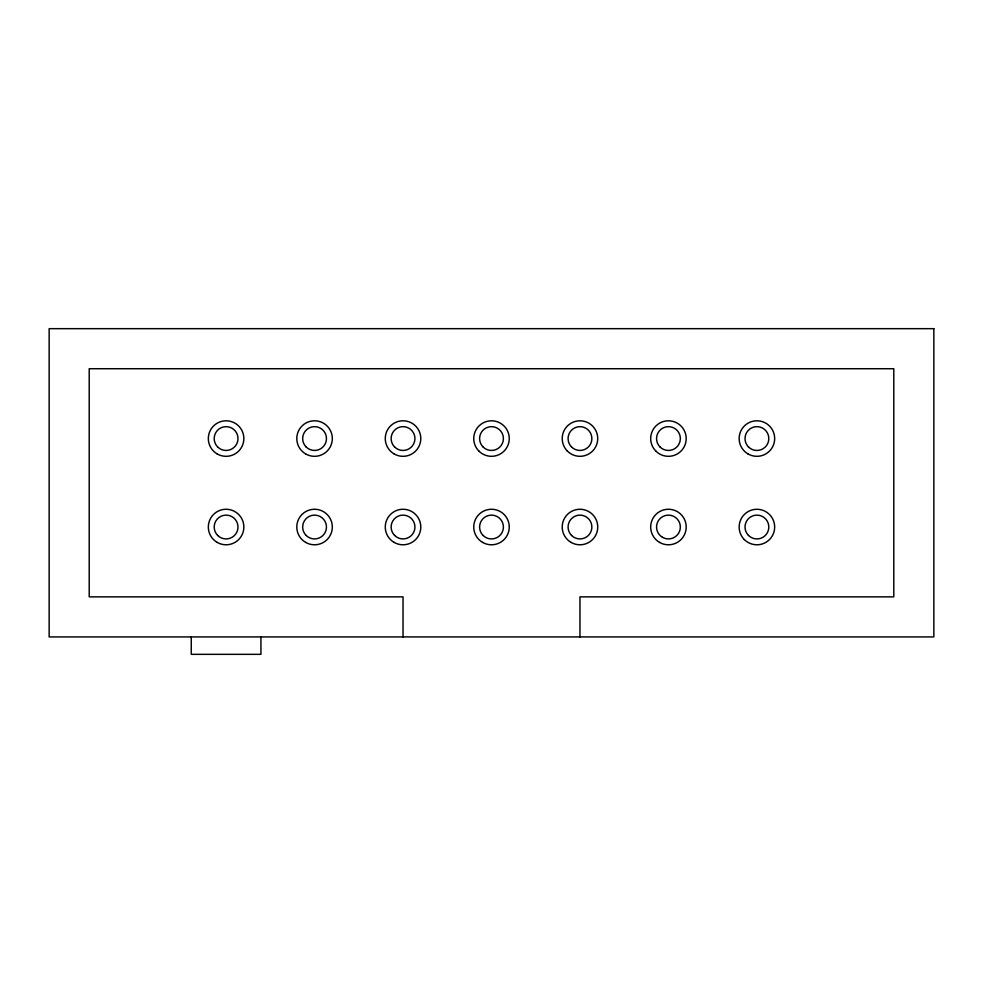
<?xml version="1.0" encoding="UTF-8"?>
<svg xmlns="http://www.w3.org/2000/svg" width="983" height="983" viewBox="0 0 983 983"><rect width="100%" height="100%" fill="white"/><g stroke="black" fill="none" stroke-linecap="round" stroke-linejoin="round"><path stroke-width="1.47" d="M579.97 636.923L579.97 596.865L893.793 596.865L893.793 368.723L89.207 368.723L89.207 596.865L403.03 596.865L403.03 636.923M260.925 636.923L260.925 654.334L191.255 654.334L191.255 636.923M933.85 328.666L49.15 328.666L49.15 636.923L933.85 636.923L933.85 328.666M217.206 453.937A17.768 17.768 0 0 0 243.858 438.553A17.768 17.768 0 0 0 217.206 423.169A17.768 17.768 0 0 0 217.206 453.937M217.206 542.407A17.768 17.768 0 0 0 243.858 527.023A17.768 17.768 0 0 0 217.206 511.639A17.768 17.768 0 0 0 217.206 542.407M217.673 535.44A11.907 11.907 0 0 0 237.591 530.107A11.907 11.907 0 0 0 223.006 515.534A11.907 11.907 0 0 0 217.673 535.44M217.673 446.97A11.907 11.907 0 0 0 237.591 441.637A11.907 11.907 0 0 0 223.006 427.064A11.907 11.907 0 0 0 217.673 446.97M305.676 453.937A17.768 17.768 0 0 0 332.328 438.553A17.768 17.768 0 0 0 305.676 423.169A17.768 17.768 0 0 0 305.676 453.937M305.676 542.407A17.768 17.768 0 0 0 332.328 527.023A17.768 17.768 0 0 0 305.676 511.639A17.768 17.768 0 0 0 305.676 542.407M306.143 535.44A11.907 11.907 0 0 0 326.061 530.107A11.907 11.907 0 0 0 311.476 515.534A11.907 11.907 0 0 0 306.143 535.44M306.143 446.97A11.907 11.907 0 0 0 326.061 441.637A11.907 11.907 0 0 0 311.476 427.064A11.907 11.907 0 0 0 306.143 446.97M394.146 453.937A17.768 17.768 0 0 0 420.798 438.553A17.768 17.768 0 0 0 394.146 423.169A17.768 17.768 0 0 0 394.146 453.937M394.146 542.407A17.768 17.768 0 0 0 420.798 527.023A17.768 17.768 0 0 0 394.146 511.639A17.768 17.768 0 0 0 394.146 542.407M394.613 535.44A11.907 11.907 0 0 0 414.531 530.107A11.907 11.907 0 0 0 399.946 515.534A11.907 11.907 0 0 0 394.613 535.44M394.613 446.97A11.907 11.907 0 0 0 414.531 441.637A11.907 11.907 0 0 0 399.946 427.064A11.907 11.907 0 0 0 394.613 446.97M748.026 453.937A17.768 17.768 0 0 0 774.678 438.553A17.768 17.768 0 0 0 748.026 423.169A17.768 17.768 0 0 0 748.026 453.937M744.352 539.593A17.768 17.768 0 0 0 774.063 531.631A17.768 17.768 0 0 0 752.314 509.87A17.768 17.768 0 0 0 744.352 539.593M748.493 535.44A11.907 11.907 0 0 0 768.411 530.107A11.907 11.907 0 0 0 753.826 515.534A11.907 11.907 0 0 0 748.493 535.44M748.493 446.97A11.907 11.907 0 0 0 768.411 441.637A11.907 11.907 0 0 0 753.826 427.064A11.907 11.907 0 0 0 748.493 446.97M655.882 451.123A17.768 17.768 0 0 0 685.593 443.161A17.768 17.768 0 0 0 663.844 421.4A17.768 17.768 0 0 0 655.882 451.123M659.556 542.407A17.768 17.768 0 0 0 686.208 527.023A17.768 17.768 0 0 0 659.556 511.639A17.768 17.768 0 0 0 659.556 542.407M662.493 537.332A11.907 11.907 0 0 0 680.347 527.023A11.907 11.907 0 0 0 662.493 516.726A11.907 11.907 0 0 0 662.493 537.332M660.023 446.97A11.907 11.907 0 0 0 679.941 441.637A11.907 11.907 0 0 0 665.356 427.064A11.907 11.907 0 0 0 660.023 446.97M567.412 451.123A17.768 17.768 0 0 0 597.123 443.161A17.768 17.768 0 0 0 575.374 421.4A17.768 17.768 0 0 0 567.412 451.123M571.086 542.407A17.768 17.768 0 0 0 597.738 527.023A17.768 17.768 0 0 0 571.086 511.639A17.768 17.768 0 0 0 571.086 542.407M571.553 535.44A11.907 11.907 0 0 0 591.471 530.107A11.907 11.907 0 0 0 576.886 515.534A11.907 11.907 0 0 0 571.553 535.44M571.553 446.97A11.907 11.907 0 0 0 591.471 441.637A11.907 11.907 0 0 0 576.886 427.064A11.907 11.907 0 0 0 571.553 446.97M478.942 451.123A17.768 17.768 0 0 0 508.653 443.161A17.768 17.768 0 0 0 486.904 421.4A17.768 17.768 0 0 0 478.942 451.123M482.616 542.407A17.768 17.768 0 0 0 509.268 527.023A17.768 17.768 0 0 0 482.616 511.639A17.768 17.768 0 0 0 482.616 542.407M483.083 535.44A11.907 11.907 0 0 0 503.001 530.107A11.907 11.907 0 0 0 488.416 515.534A11.907 11.907 0 0 0 483.083 535.44M483.083 446.97A11.907 11.907 0 0 0 503.001 441.637A11.907 11.907 0 0 0 488.416 427.064A11.907 11.907 0 0 0 483.083 446.97"/></g></svg>
